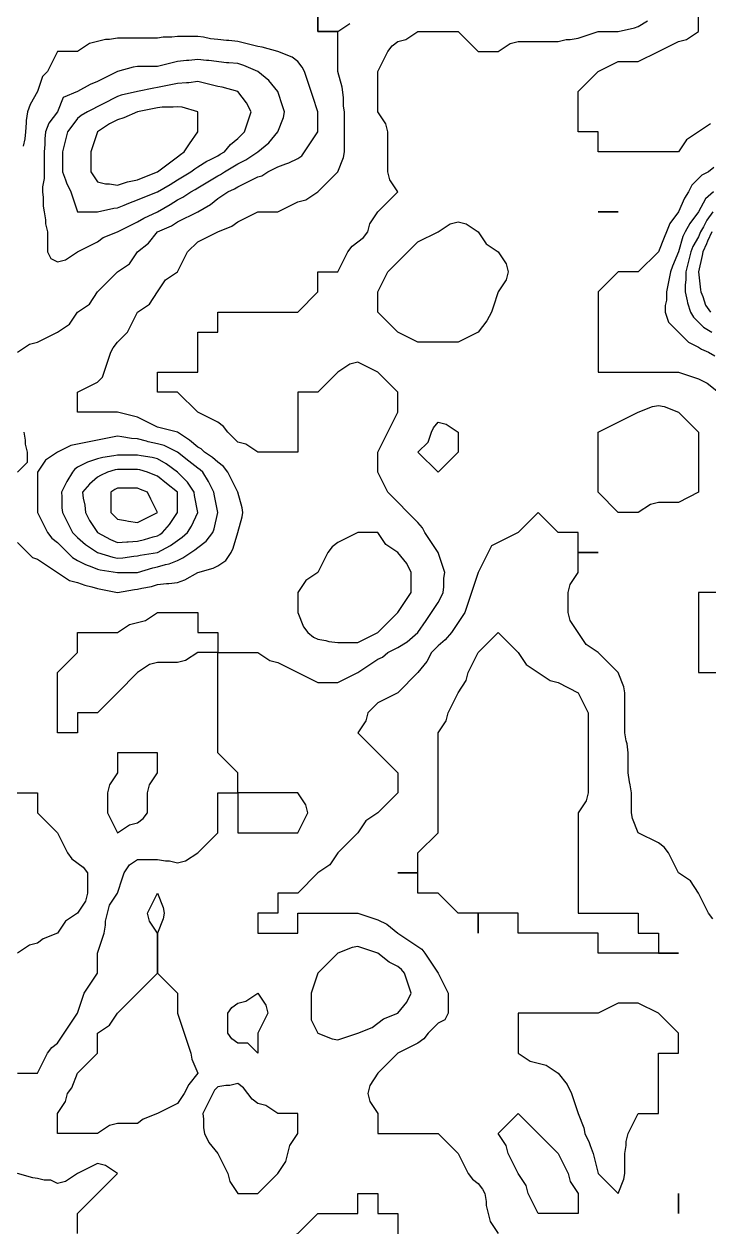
# Model space of a CAD drawing. Header units: inches. Extents: x 794995 to 811195, y 2485918 to 2508058.
# Drawn here: x 802685 to 803711, y 2498528 to 2500330 of the extents above; entities that cross this region are included whole.
import ezdxf

# ---------------------------------------------------------------- set-up
doc = ezdxf.new("R2010")
doc.units = ezdxf.units.IN
doc.header["$MEASUREMENT"] = 0
doc.layers.add('contour', color=7, linetype='Continuous')

msp = doc.modelspace()

# ---------------------------------------------------------------- linework, layer by layer
at = {"layer": 'contour'}
for points in [[(803713.2, 2500180.4), (803695.2, 2500168.4), (803677.2, 2500156.4), (803665.2, 2500138.4), (803545.2, 2500138.4), (803545.2, 2500168.4), (803515.2, 2500168.4), (803515.2, 2500228.4), (803545.2, 2500258.4), (803575.2, 2500273.4), (803605.2, 2500273.4), (803635.2, 2500288.4), (803665.2, 2500303.4), (803677.2, 2500306.4), (803695.2, 2500318.4), (803695.2, 2500348.4), (803708.5, 2500365), (803715.2, 2500378.4)], [(802675.2, 2499553.4), (802697.7, 2499530.9), (802705.2, 2499528.4), (802717.2, 2499520.4), (802753.2, 2499496.4), (802765.2, 2499493.4), (802776.1, 2499489.3), (802786.6, 2499486.9), (802795.2, 2499484.4), (802800.2, 2499483.4), (802825.2, 2499478.4), (802850.5, 2499483), (802855.2, 2499483.4), (802861.8, 2499485), (802875.9, 2499487.6), (802885.2, 2499490.4), (802898.5, 2499491.7), (802901.8, 2499491.7), (802915.2, 2499493.4), (802926.1, 2499497.5), (802945.2, 2499508.4), (802968.5, 2499515), (802975.2, 2499518.4), (802987.2, 2499526.4), (802995.2, 2499538.4), (802998.5, 2499545), (803005.2, 2499568.4), (803011.8, 2499591.7), (803012.7, 2499598.4), (803011.8, 2499605), (803005.2, 2499628.4), (802995.2, 2499648.4), (802990.2, 2499658.4), (802983.7, 2499666.9), (802975.2, 2499673.4), (802967.2, 2499680.4), (802955.2, 2499688.4), (802950.2, 2499693.4), (802945.2, 2499695.9), (802933.2, 2499706.4), (802915.2, 2499718.4), (802891.2, 2499724.4), (802885.2, 2499725.9), (802855.2, 2499740.9), (802849.2, 2499742.4), (802825.2, 2499748.4), (802765.2, 2499748.4), (802765.2, 2499778.4), (802795.2, 2499793.4), (802802.7, 2499800.9), (802805.2, 2499808.4), (802815.2, 2499838.4), (802818.5, 2499845), (802825.2, 2499853.4), (802840.2, 2499868.4), (802845.2, 2499878.4), (802855.2, 2499898.4), (802873.2, 2499910.4), (802885.2, 2499928.4), (802897.2, 2499946.4), (802915.2, 2499958.4), (802925.2, 2499978.4), (802930.2, 2499988.4), (802945.2, 2500003.4), (802975.2, 2500018.4), (802996.6, 2500026.9), (803005.2, 2500033.4), (803035.2, 2500048.4), (803065.2, 2500048.4), (803095.2, 2500063.4), (803107.2, 2500066.4), (803125.2, 2500078.4), (803155.2, 2500108.4), (803163.7, 2500129.8), (803165.2, 2500138.4), (803165.2, 2500198.4), (803163.7, 2500206.9), (803163.7, 2500219.8), (803161.8, 2500235), (803155.2, 2500258.4), (803155.2, 2500318.4), (803125.2, 2500318.4), (803125.2, 2500348.4)], [(802675.2, 2498758.4), (802705.2, 2498758.4), (802715.2, 2498778.4), (802720.2, 2498788.4), (802726.6, 2498796.9), (802735.2, 2498803.4), (802741.2, 2498812.4), (802745.2, 2498818.4), (802753.2, 2498830.4), (802765.2, 2498848.4), (802772.7, 2498870.9), (802775.2, 2498878.4), (802783.2, 2498890.4), (802795.2, 2498908.4), (802795.2, 2498938.4), (802802.7, 2498960.9), (802805.2, 2498968.4), (802807.2, 2498980.4), (802807.2, 2498986.4), (802813.2, 2499010.4), (802825.2, 2499028.4), (802832.7, 2499050.9), (802835.2, 2499058.4), (802843.2, 2499070.4), (802855.2, 2499078.4), (802885.2, 2499078.4), (802897.2, 2499076.4), (802903.2, 2499076.4), (802915.2, 2499073.4), (802927.2, 2499076.4), (802945.2, 2499088.4), (802975.2, 2499118.4), (802975.2, 2499178.4), (803005.2, 2499178.4), (803005.2, 2499208.4), (802975.2, 2499238.4), (802975.2, 2499388.4), (802945.2, 2499388.4), (802927.2, 2499376.4), (802915.2, 2499373.4), (802885.2, 2499373.4), (802873.2, 2499370.4), (802855.2, 2499358.4), (802825.2, 2499328.4), (802795.2, 2499298.4), (802765.2, 2499298.4), (802765.2, 2499268.4), (802735.2, 2499268.4), (802735.2, 2499358.4), (802765.2, 2499388.4), (802765.2, 2499418.4), (802825.2, 2499418.4), (802843.2, 2499430.4), (802855.2, 2499433.4), (802867.2, 2499436.4), (802885.2, 2499448.4), (802945.2, 2499448.4), (802945.2, 2499418.4), (802975.2, 2499418.4), (802975.2, 2499388.4), (803035.2, 2499388.4), (803053.2, 2499376.4), (803065.2, 2499373.4), (803125.2, 2499343.4), (803155.2, 2499343.4), (803185.2, 2499358.4), (803203.2, 2499370.4), (803215.2, 2499378.4), (803221.8, 2499381.7), (803230.2, 2499388.4), (803245.2, 2499395.9), (803259, 2499404.5), (803275.2, 2499418.4), (803287.2, 2499436.4), (803295.2, 2499448.4), (803299.2, 2499454.4), (803305.2, 2499463.4), (803310.6, 2499472.9), (803312.7, 2499478.4), (803313.7, 2499486.9), (803313.7, 2499499.8), (803315.2, 2499508.4), (803312.7, 2499515.9), (803305.2, 2499538.4), (803293.2, 2499556.4), (803285.2, 2499568.4), (803281.8, 2499575), (803275.2, 2499583.4), (803230.2, 2499628.4), (803225.2, 2499638.4), (803215.2, 2499658.4), (803215.2, 2499688.4), (803225.2, 2499708.4), (803235.2, 2499728.4), (803245.2, 2499748.4), (803245.2, 2499778.4), (803215.2, 2499808.4), (803185.2, 2499823.4), (803173.2, 2499820.4), (803155.2, 2499808.4), (803125.2, 2499778.4), (803095.2, 2499778.4), (803095.2, 2499748.4), (803095.2, 2499688.4), (803035.2, 2499688.4), (803017.2, 2499700.4), (803005.2, 2499703.4), (802990.2, 2499718.4), (802983.7, 2499726.9), (802975.2, 2499733.4), (802945.2, 2499748.4), (802915.2, 2499778.4), (802885.2, 2499778.4), (802885.2, 2499808.4), (802915.2, 2499808.4), (802945.2, 2499808.4), (802945.2, 2499868.4), (802975.2, 2499868.4), (802975.2, 2499898.4), (803095.2, 2499898.4), (803125.2, 2499928.4), (803125.2, 2499958.4), (803155.2, 2499958.4), (803165.2, 2499978.4), (803170.2, 2499988.4), (803176.6, 2499996.9), (803185.2, 2500003.4), (803193.7, 2500009.8), (803200.2, 2500018.4), (803203.2, 2500030.4), (803215.2, 2500048.4), (803245.2, 2500078.4), (803233.2, 2500096.4), (803230.2, 2500108.4), (803230.2, 2500168.4), (803227.2, 2500180.4), (803215.2, 2500198.4), (803215.2, 2500258.4), (803225.2, 2500278.4), (803230.2, 2500288.4), (803236.6, 2500296.9), (803245.2, 2500303.4), (803257.2, 2500306.4), (803275.2, 2500318.4), (803335.2, 2500318.4), (803365.2, 2500288.4), (803395.2, 2500288.4), (803413.2, 2500300.4), (803425.2, 2500303.4), (803485.2, 2500303.4), (803497.2, 2500306.4), (803503.2, 2500306.4), (803515.2, 2500308.4), (803522.7, 2500310.9), (803545.2, 2500318.4), (803575.2, 2500318.4), (803599.7, 2500323.8), (803605.2, 2500325.9), (803619, 2500334.5)], [(803125.2, 2500348.4), (803125.2, 2500318.4), (803155.2, 2500318.4), (803173.2, 2500330.4)], [(802675.2, 2499838.4), (802693.2, 2499850.4), (802705.2, 2499853.4), (802735.2, 2499868.4), (802753.2, 2499880.4), (802765.2, 2499898.4), (802783.2, 2499910.4), (802795.2, 2499928.4), (802825.2, 2499958.4), (802843.2, 2499970.4), (802855.2, 2499988.4), (802871.8, 2500001.7), (802885.2, 2500018.4), (802905.9, 2500027.6), (802915.2, 2500033.4), (802945.2, 2500048.4), (802964.2, 2500059.3), (802975.2, 2500068.4), (802981.2, 2500072.4), (802990.2, 2500078.4), (803000.5, 2500083), (803005.2, 2500085.9), (803035.2, 2500100.9), (803041.2, 2500102.4), (803050.2, 2500108.4), (803065.2, 2500115.9), (803077.2, 2500120.4), (803081.8, 2500121.7), (803095.2, 2500128.4), (803101.2, 2500132.4), (803105.2, 2500138.4), (803113.2, 2500150.4), (803125.2, 2500168.4), (803125.2, 2500198.4), (803117.7, 2500220.9), (803115.2, 2500228.4), (803105.2, 2500258.4), (803101.8, 2500265), (803095.2, 2500273.4), (803086.6, 2500279.8), (803065.2, 2500288.4), (803041.8, 2500295), (803035.2, 2500295.9), (803025.2, 2500298.4), (803017.2, 2500300.4), (803005.2, 2500303.4), (802991.8, 2500305), (802988.5, 2500305), (802975.2, 2500306.4), (802964.2, 2500307.5), (802953.7, 2500309.8), (802945.2, 2500310.9), (802915.2, 2500310.9), (802906.6, 2500309.8), (802893.7, 2500309.8), (802885.2, 2500308.4), (802825.2, 2500308.4), (802813.2, 2500306.4), (802807.2, 2500306.4), (802783.2, 2500300.4), (802765.2, 2500288.4), (802735.2, 2500288.4), (802725.2, 2500268.4), (802720.2, 2500258.4), (802712.7, 2500250.9), (802705.2, 2500228.4), (802694.2, 2500209.3), (802690.2, 2500198.4), (802688.5, 2500185), (802688.5, 2500181.7), (802687.2, 2500168.4), (802686.1, 2500157.5), (802683.7, 2500146.9)], [(803718.5, 2500115), (803710.2, 2500108.4), (803700.2, 2500103.4), (803695.2, 2500098.4), (803685.2, 2500088.4), (803680.2, 2500078.4), (803674.4, 2500069.1), (803665.2, 2500048.4), (803652.3, 2500031.2), (803647.2, 2500018.4), (803643.7, 2500009.8), (803635.2, 2499988.4), (803605.2, 2499958.4), (803575.2, 2499958.4), (803545.2, 2499928.4), (803545.2, 2499808.4), (803665.2, 2499808.4), (803687.7, 2499800.9), (803695.2, 2499798.4), (803708.5, 2499791.7), (803725.2, 2499778.4)], [(803717.7, 2500078.4), (803705.7, 2500067.8), (803695.2, 2500048.4), (803682.5, 2500031), (803675.2, 2500018.4), (803671.8, 2500011.7), (803665.2, 2499988.4), (803656.6, 2499966.9), (803653.2, 2499958.4), (803647.2, 2499928.4), (803647.2, 2499916.4), (803645.2, 2499908.4), (803645.2, 2499898.4), (803650.2, 2499883.4), (803680.2, 2499853.4), (803695.2, 2499845.9), (803699.8, 2499843), (803710.2, 2499838.4), (803719.7, 2499832.9)], [(803716.6, 2500048.4), (803707.7, 2500035.9), (803702.7, 2500025.9), (803698.5, 2500018.4), (803697.5, 2500016.1), (803695.2, 2500010.9), (803687, 2499996.5), (803683.9, 2499988.4), (803676.4, 2499958.4), (803676.4, 2499947.1), (803675.2, 2499938.4), (803675.2, 2499928.4), (803678.5, 2499915), (803679, 2499912.2), (803683.2, 2499898.4), (803687.7, 2499890.9), (803702.7, 2499875.9), (803715.2, 2499868.4)], [(803715.2, 2500018.4), (803709, 2500004.5), (803707.2, 2500000.4), (803701.8, 2499988.4), (803700.6, 2499982.9), (803695.2, 2499958.4), (803698.3, 2499931.5), (803698.9, 2499928.4), (803701.8, 2499921.7), (803705.7, 2499908.9), (803713.2, 2499898.4)], [(802675.2, 2499658.4), (802690.2, 2499673.4), (802690.2, 2499688.4), (802687.2, 2499700.4), (802687.2, 2499706.4), (802685.2, 2499718.4)], [(803716.6, 2498989.8), (803710.2, 2498998.4), (803705.2, 2499008.4), (803695.2, 2499028.4), (803683.2, 2499046.4), (803665.2, 2499058.4), (803655.2, 2499078.4), (803650.2, 2499088.4), (803643.7, 2499096.9), (803635.2, 2499103.4), (803605.2, 2499118.4), (803596.6, 2499139.8), (803595.2, 2499148.4), (803595.2, 2499178.4), (803593.2, 2499190.4), (803591.8, 2499195), (803590.2, 2499208.4), (803590.2, 2499238.4), (803588.5, 2499251.7), (803587.2, 2499256.4), (803585.2, 2499268.4), (803585.2, 2499328.4), (803583.7, 2499336.9), (803575.2, 2499358.4), (803545.2, 2499388.4), (803527.2, 2499400.4), (803503.2, 2499436.4), (803500.2, 2499448.4), (803500.2, 2499478.4), (803503.2, 2499490.4), (803515.2, 2499508.4), (803515.2, 2499538.4), (803545.2, 2499538.4), (803515.2, 2499538.4), (803515.2, 2499568.4), (803485.2, 2499568.4), (803455.2, 2499598.4), (803425.2, 2499568.4), (803395.2, 2499553.4), (803385.2, 2499548.4), (803380.2, 2499538.4), (803375.2, 2499528.4), (803365.2, 2499508.4), (803357.7, 2499485.9), (803355.2, 2499478.4), (803345.2, 2499448.4), (803341.2, 2499442.4), (803335.2, 2499433.4), (803329.2, 2499424.4), (803325.2, 2499418.4), (803316.1, 2499407.5), (803305.2, 2499398.4), (803300.2, 2499393.4), (803295.2, 2499388.4), (803288.5, 2499375), (803275.2, 2499358.4), (803245.2, 2499328.4), (803215.2, 2499313.4), (803200.2, 2499298.4), (803197.2, 2499286.4), (803185.2, 2499268.4), (803245.2, 2499208.4), (803245.2, 2499178.4), (803215.2, 2499148.4), (803197.2, 2499136.4), (803185.2, 2499118.4), (803155.2, 2499088.4), (803143.2, 2499070.4), (803125.2, 2499058.4), (803095.2, 2499028.4), (803065.2, 2499028.4), (803065.2, 2498998.4), (803035.2, 2498998.4), (803035.2, 2498968.4), (803095.2, 2498968.4), (803095.2, 2498998.4), (803185.2, 2498998.4), (803207.7, 2498990.9), (803215.2, 2498988.4), (803228.5, 2498981.7), (803245.2, 2498968.4), (803263.2, 2498956.4), (803281.2, 2498944.4), (803285.2, 2498938.4), (803293.2, 2498926.4), (803305.2, 2498908.4), (803315.2, 2498888.4), (803320.2, 2498878.4), (803320.2, 2498848.4), (803315.2, 2498838.4), (803305.2, 2498833.4), (803290.2, 2498818.4), (803283.7, 2498809.8), (803275.2, 2498803.4), (803245.2, 2498788.4), (803215.2, 2498758.4), (803203.2, 2498740.4), (803200.2, 2498728.4), (803203.2, 2498716.4), (803215.2, 2498698.4), (803215.2, 2498668.4), (803305.2, 2498668.4), (803335.2, 2498638.4), (803345.2, 2498618.4), (803350.2, 2498608.4), (803356.6, 2498599.8), (803365.2, 2498593.4), (803371.8, 2498585), (803375.2, 2498578.4), (803377.2, 2498566.4), (803377.2, 2498560.4), (803383.2, 2498536.4), (803395.2, 2498518.4)], [(803725.2, 2499478.4), (803695.2, 2499478.4), (803695.2, 2499448.4), (803695.2, 2499358.4), (803725.2, 2499358.4)], [(802645.2, 2499178.4), (802705.2, 2499178.4), (802705.2, 2499148.4), (802735.2, 2499118.4), (802745.2, 2499098.4), (802750.2, 2499088.4), (802756.6, 2499079.8), (802773.7, 2499066.9), (802780.2, 2499058.4), (802780.2, 2499028.4), (802777.2, 2499016.4), (802765.2, 2498998.4), (802747.2, 2498986.4), (802735.2, 2498968.4), (802713.7, 2498959.8), (802705.2, 2498953.4), (802693.2, 2498950.4), (802675.2, 2498938.4)], [(802765.2, 2498518.4), (802765.2, 2498548.4), (802795.2, 2498578.4), (802825.2, 2498608.4), (802807.2, 2498620.4), (802795.2, 2498623.4), (802765.2, 2498608.4), (802747.2, 2498596.4), (802735.2, 2498593.4), (802725.2, 2498598.4), (802715.2, 2498598.4), (802705.2, 2498600.9), (802698.5, 2498601.7), (802675.2, 2498608.4)]]:
    msp.add_lwpolyline(points, dxfattribs=at)
for points in [[(802735.2, 2499973.4), (802747.2, 2499976.4), (802765.2, 2499988.4), (802795.2, 2500003.4), (802803.7, 2500009.8), (802825.2, 2500018.4), (802855.2, 2500033.4), (802864.4, 2500039.1), (802885.2, 2500048.4), (802903.9, 2500059.6), (802915.2, 2500066.4), (802923.2, 2500070.4), (802935.2, 2500078.4), (802941.4, 2500082.1), (802945.2, 2500084.4), (802975.2, 2500102.4), (802979.2, 2500104.4), (802985.2, 2500108.4), (803005.2, 2500120.4), (803017.2, 2500126.4), (803035.2, 2500138.4), (803051.8, 2500151.7), (803065.2, 2500168.4), (803073.7, 2500189.8), (803075.2, 2500198.4), (803072.7, 2500205.9), (803065.2, 2500228.4), (803051.8, 2500245), (803035.2, 2500258.4), (803014.4, 2500267.6), (803005.2, 2500270.4), (802991.8, 2500271.7), (802988.5, 2500271.7), (802961.8, 2500275), (802958.5, 2500275), (802945.2, 2500276.4), (802931.8, 2500275), (802928.5, 2500275), (802915.2, 2500273.4), (802903.2, 2500270.4), (802895.2, 2500268.4), (802885.2, 2500265.9), (802855.2, 2500265.9), (802848.5, 2500265), (802825.2, 2500258.4), (802795.2, 2500243.4), (802784.2, 2500239.3), (802765.2, 2500228.4), (802743.7, 2500219.8), (802735.2, 2500198.4), (802722.3, 2500181.2), (802717.2, 2500168.4), (802716.1, 2500157.5), (802716.1, 2500149.3), (802715.2, 2500138.4), (802715.2, 2500098.4), (802712.7, 2500085.9), (802712.7, 2500078.4), (802713.7, 2500069.8), (802713.7, 2500056.9), (802715.2, 2500048.4), (802717.2, 2500036.4), (802717.2, 2500030.4), (802720.2, 2500018.4), (802720.2, 2499988.4), (802725.2, 2499978.4)], [(802855.2, 2500066.4), (802863.7, 2500069.8), (802885.2, 2500078.4), (802903.9, 2500089.6), (802915.2, 2500096.4), (802935.2, 2500108.4), (802940.9, 2500112.6), (802945.2, 2500115.9), (802959, 2500124.5), (802963.2, 2500126.4), (802975.2, 2500132.4), (802978.9, 2500134.6), (802985.2, 2500138.4), (802994.2, 2500149.3), (803005.2, 2500158.4), (803010.2, 2500163.4), (803015.2, 2500168.4), (803025.2, 2500198.4), (803018.5, 2500211.7), (803005.2, 2500228.4), (802981.8, 2500235), (802975.2, 2500235.9), (802965.2, 2500238.4), (802957.2, 2500240.4), (802945.2, 2500243.4), (802931.8, 2500241.7), (802928.5, 2500241.7), (802915.2, 2500240.4), (802905.2, 2500238.4), (802892.7, 2500235.9), (802885.2, 2500234.4), (802879.7, 2500233.8), (802855.2, 2500228.4), (802830.6, 2500222.9), (802825.2, 2500220.9), (802780.2, 2500198.4), (802770.6, 2500192.9), (802765.2, 2500188.4), (802756.6, 2500176.9), (802750.2, 2500168.4), (802747.2, 2500156.4), (802745.2, 2500148.4), (802742.7, 2500138.4), (802742.7, 2500108.4), (802747.2, 2500096.4), (802748.5, 2500091.7), (802755.2, 2500078.4), (802757.7, 2500070.9), (802765.2, 2500048.4), (802795.2, 2500048.4), (802819.7, 2500053.8), (802825.2, 2500054.4), (802835.2, 2500058.4), (802842.3, 2500061.2)], [(802855.2, 2500096.4), (802863.7, 2500099.8), (802885.2, 2500108.4), (802915.2, 2500130.9), (802919.4, 2500134.1), (802925.2, 2500138.4), (802933.2, 2500150.4), (802945.2, 2500168.4), (802945.2, 2500198.4), (802921.8, 2500205), (802915.2, 2500205.9), (802908.5, 2500205), (802891.8, 2500205), (802885.2, 2500204.4), (802880.2, 2500203.4), (802855.2, 2500198.4), (802834.4, 2500189.1), (802825.2, 2500186.4), (802813.2, 2500180.4), (802795.2, 2500168.4), (802787.7, 2500145.9), (802785.2, 2500138.4), (802785.2, 2500108.4), (802789.2, 2500102.4), (802795.2, 2500093.4), (802807.2, 2500090.4), (802813.2, 2500090.4), (802825.2, 2500088.4), (802840.2, 2500093.4)], [(803575.2, 2500048.4), (803545.2, 2500048.4)], [(803365.2, 2499868.4), (803335.2, 2499853.4), (803275.2, 2499853.4), (803245.2, 2499868.4), (803215.2, 2499898.4), (803215.2, 2499928.4), (803225.2, 2499948.4), (803230.2, 2499958.4), (803245.2, 2499973.4), (803260.2, 2499988.4), (803275.2, 2500003.4), (803305.2, 2500018.4), (803323.2, 2500030.4), (803335.2, 2500033.4), (803347.2, 2500030.4), (803365.2, 2500018.4), (803377.2, 2500000.4), (803395.2, 2499988.4), (803407.2, 2499970.4), (803410.2, 2499958.4), (803407.2, 2499946.4), (803395.2, 2499928.4), (803387.7, 2499905.9), (803385.2, 2499898.4), (803378.5, 2499885)], [(803605.2, 2499598.4), (803575.2, 2499598.4), (803545.2, 2499628.4), (803545.2, 2499718.4), (803575.2, 2499733.4), (803605.2, 2499748.4), (803626.6, 2499756.9), (803635.2, 2499758.4), (803643.7, 2499756.9), (803665.2, 2499748.4), (803695.2, 2499718.4), (803695.2, 2499628.4), (803665.2, 2499613.4), (803635.2, 2499613.4), (803623.2, 2499610.4)], [(803305.2, 2499658.4), (803275.2, 2499688.4), (803290.2, 2499703.4), (803295.2, 2499718.4), (803298.5, 2499725), (803305.2, 2499733.4), (803317.2, 2499730.4), (803335.2, 2499718.4), (803335.2, 2499688.4)], [(802915.2, 2499526.4), (802923.2, 2499530.4), (802935.2, 2499538.4), (802941.2, 2499542.4), (802945.2, 2499545.9), (802958, 2499555.5), (802967.7, 2499568.4), (802969.7, 2499573.8), (802975.2, 2499598.4), (802970.2, 2499623.4), (802969.2, 2499628.4), (802963.2, 2499640.4), (802961.3, 2499644.5), (802952.7, 2499658.4), (802948.7, 2499661.9), (802945.2, 2499664.4), (802931.8, 2499675), (802915.2, 2499688.4), (802895.2, 2499698.4), (802885.2, 2499701.2), (802871, 2499704.2), (802868.5, 2499705), (802855.2, 2499708.4), (802845.9, 2499709.1), (802831.8, 2499711.7), (802825.2, 2499712.4), (802817.7, 2499710.9), (802805.2, 2499708.4), (802795.2, 2499706.4), (802765.2, 2499700.4), (802755.2, 2499698.4), (802735.2, 2499688.4), (802717.2, 2499676.4), (802705.2, 2499658.4), (802705.2, 2499598.4), (802715.2, 2499578.4), (802720.2, 2499568.4), (802726.6, 2499559.8), (802735.2, 2499553.4), (802757.7, 2499530.9), (802765.2, 2499526.4), (802777.2, 2499520.4), (802786.6, 2499516.9), (802795.2, 2499513.4), (802799.2, 2499512.4), (802825.2, 2499508.4), (802855.2, 2499508.4), (802878.1, 2499515.4), (802885.2, 2499516.9), (802897.2, 2499520.4), (802902.3, 2499521.2)], [(802855.2, 2499533.4), (802859.2, 2499534.4), (802885.2, 2499538.4), (802904.6, 2499548.9), (802915.2, 2499556.4), (802922.2, 2499561.3), (802930.2, 2499568.4), (802935.9, 2499577.6), (802945.2, 2499598.4), (802940.5, 2499623.7), (802940.2, 2499628.4), (802930.2, 2499643.4), (802915.2, 2499658.4), (802897.8, 2499671), (802885.2, 2499678.4), (802877.2, 2499680.4), (802860.6, 2499682.9), (802855.2, 2499684.1), (802825.2, 2499684.1), (802819.7, 2499682.9), (802803.2, 2499680.4), (802795.2, 2499678.4), (802780.2, 2499673.4), (802765.2, 2499665.9), (802760.9, 2499662.6), (802757.7, 2499658.4), (802749, 2499644.5), (802747.2, 2499640.4), (802741.2, 2499628.4), (802741.8, 2499621.7), (802741.8, 2499605), (802742.7, 2499598.4), (802757.7, 2499568.4), (802765.2, 2499560.9), (802777.2, 2499550.4), (802795.2, 2499538.4), (802818.1, 2499531.3), (802825.2, 2499529.8), (802833.2, 2499530.4), (802849.7, 2499532.9)], [(802885.2, 2499563.4), (802888.3, 2499565.2), (802892.7, 2499568.4), (802903.2, 2499580.4), (802915.2, 2499598.4), (802915.2, 2499628.4), (802898.5, 2499641.7), (802885.2, 2499652.4), (802880.9, 2499654.1), (802870.2, 2499658.4), (802858.7, 2499661.9), (802855.2, 2499662.6), (802825.2, 2499662.6), (802821.6, 2499661.9), (802810.2, 2499658.4), (802799.8, 2499653.7), (802795.2, 2499650.9), (802783.2, 2499640.4), (802772.7, 2499628.4), (802773.7, 2499619.8), (802776.1, 2499609.3), (802777.2, 2499598.4), (802783.2, 2499586.4), (802795.2, 2499568.4), (802814.6, 2499557.8), (802825.2, 2499553.4), (802839, 2499554.5), (802841.3, 2499554.5), (802855.2, 2499555.5), (802865.7, 2499557.8), (802878.5, 2499561.7)], [(802855.2, 2499583.4), (802885.2, 2499598.4), (802875.2, 2499618.4), (802870.2, 2499628.4), (802859.4, 2499632.6), (802855.2, 2499634.4), (802825.2, 2499634.4), (802821.2, 2499632.4), (802815.2, 2499628.4), (802815.2, 2499598.4), (802820.2, 2499593.4), (802825.2, 2499588.4), (802837.2, 2499586.4), (802841.8, 2499585)], [(803185.2, 2499403.4), (803215.2, 2499418.4), (803245.2, 2499448.4), (803257.2, 2499466.4), (803265.2, 2499478.4), (803265.2, 2499508.4), (803258.5, 2499521.7), (803245.2, 2499538.4), (803227.2, 2499550.4), (803215.2, 2499568.4), (803185.2, 2499568.4), (803155.2, 2499553.4), (803146.6, 2499546.9), (803140.2, 2499538.4), (803135.2, 2499528.4), (803125.2, 2499508.4), (803107.2, 2499496.4), (803095.2, 2499478.4), (803095.2, 2499448.4), (803103.7, 2499426.9), (803110.2, 2499418.4), (803118.5, 2499411.7), (803125.2, 2499408.4), (803137.2, 2499406.4), (803141.8, 2499405), (803155.2, 2499403.4)], [(803665.2, 2498938.4), (803545.2, 2498938.4), (803545.2, 2498968.4), (803425.2, 2498968.4), (803425.2, 2498998.4), (803365.2, 2498998.4), (803365.2, 2498968.4), (803365.2, 2498998.4), (803335.2, 2498998.4), (803305.2, 2499028.4), (803275.2, 2499028.4), (803275.2, 2499058.4), (803245.2, 2499058.4), (803275.2, 2499058.4), (803275.2, 2499088.4), (803305.2, 2499118.4), (803305.2, 2499268.4), (803317.2, 2499286.4), (803320.2, 2499298.4), (803325.2, 2499308.4), (803335.2, 2499328.4), (803347.2, 2499346.4), (803350.2, 2499358.4), (803355.2, 2499368.4), (803365.2, 2499388.4), (803395.2, 2499418.4), (803425.2, 2499388.4), (803437.2, 2499370.4), (803473.2, 2499346.4), (803485.2, 2499343.4), (803515.2, 2499328.4), (803525.2, 2499308.4), (803530.2, 2499298.4), (803530.2, 2499178.4), (803527.2, 2499166.4), (803515.2, 2499148.4), (803515.2, 2498998.4), (803605.2, 2498998.4), (803605.2, 2498968.4), (803635.2, 2498968.4), (803635.2, 2498938.4)], [(802855.2, 2499133.4), (802863.7, 2499139.8), (802870.2, 2499148.4), (802870.2, 2499178.4), (802873.2, 2499190.4), (802885.2, 2499208.4), (802885.2, 2499238.4), (802825.2, 2499238.4), (802825.2, 2499208.4), (802813.2, 2499190.4), (802810.2, 2499178.4), (802810.2, 2499148.4), (802815.2, 2499138.4), (802825.2, 2499118.4), (802843.2, 2499130.4)], [(803095.2, 2499118.4), (803105.2, 2499138.4), (803110.2, 2499148.4), (803107.2, 2499160.4), (803095.2, 2499178.4), (803005.2, 2499178.4), (803005.2, 2499148.4), (803005.2, 2499118.4)], [(802795.2, 2498668.4), (802735.2, 2498668.4), (802735.2, 2498698.4), (802747.2, 2498716.4), (802750.2, 2498728.4), (802756.6, 2498736.9), (802765.2, 2498758.4), (802795.2, 2498788.4), (802795.2, 2498818.4), (802813.2, 2498830.4), (802825.2, 2498848.4), (802855.2, 2498878.4), (802885.2, 2498908.4), (802885.2, 2498968.4), (802873.2, 2498986.4), (802870.2, 2498998.4), (802875.2, 2499008.4), (802885.2, 2499028.4), (802893.7, 2499006.9), (802895.2, 2498998.4), (802893.7, 2498989.8), (802885.2, 2498968.4), (802885.2, 2498908.4), (802915.2, 2498878.4), (802915.2, 2498848.4), (802922.7, 2498825.9), (802925.2, 2498818.4), (802935.2, 2498788.4), (802936.6, 2498779.8), (802945.2, 2498758.4), (802931.8, 2498741.7), (802925.2, 2498728.4), (802921.2, 2498722.4), (802915.2, 2498713.4), (802885.2, 2498698.4), (802863.7, 2498689.8), (802855.2, 2498683.4), (802825.2, 2498683.4), (802813.2, 2498680.4)], [(803155.2, 2498808.4), (803162.7, 2498810.9), (803185.2, 2498818.4), (803206.6, 2498826.9), (803215.2, 2498833.4), (803223.7, 2498839.8), (803245.2, 2498848.4), (803258.5, 2498865), (803265.2, 2498878.4), (803255.2, 2498908.4), (803250.6, 2498913.8), (803245.2, 2498918.4), (803231.8, 2498925), (803215.2, 2498938.4), (803192.7, 2498945.9), (803185.2, 2498948.4), (803176.6, 2498946.9), (803155.2, 2498938.4), (803125.2, 2498908.4), (803117.7, 2498885.9), (803115.2, 2498878.4), (803115.2, 2498838.4), (803125.2, 2498818.4), (803146.6, 2498809.8)], [(803035.2, 2498788.4), (803020.2, 2498803.4), (803005.2, 2498803.4), (802996.6, 2498809.8), (802990.2, 2498818.4), (802990.2, 2498848.4), (802996.6, 2498856.9), (803005.2, 2498863.4), (803017.2, 2498866.4), (803035.2, 2498878.4), (803047.2, 2498860.4), (803050.2, 2498848.4), (803045.2, 2498838.4), (803035.2, 2498818.4)], [(803575.2, 2498578.4), (803583.7, 2498599.8), (803585.2, 2498608.4), (803585.2, 2498638.4), (803587.2, 2498650.4), (803587.2, 2498656.4), (803590.2, 2498668.4), (803595.2, 2498678.4), (803605.2, 2498698.4), (803635.2, 2498698.4), (803635.2, 2498788.4), (803665.2, 2498788.4), (803665.2, 2498818.4), (803635.2, 2498848.4), (803605.2, 2498863.4), (803575.2, 2498863.4), (803545.2, 2498848.4), (803425.2, 2498848.4), (803425.2, 2498818.4), (803425.2, 2498788.4), (803443.2, 2498776.4), (803467.2, 2498770.4), (803485.2, 2498758.4), (803498.5, 2498741.7), (803505.2, 2498728.4), (803507.7, 2498720.9), (803515.2, 2498698.4), (803523.7, 2498676.9), (803525.2, 2498668.4), (803531.8, 2498655), (803533.2, 2498650.4), (803537.7, 2498638.4), (803539.2, 2498632.4), (803545.2, 2498608.4)], [(803035.2, 2498578.4), (803065.2, 2498608.4), (803077.2, 2498626.4), (803083.2, 2498650.4), (803095.2, 2498668.4), (803095.2, 2498698.4), (803065.2, 2498698.4), (803047.2, 2498710.4), (803035.2, 2498713.4), (803026.6, 2498719.8), (803013.7, 2498736.9), (803005.2, 2498743.4), (802993.2, 2498740.4), (802987.2, 2498740.4), (802975.2, 2498738.4), (802970.5, 2498733), (802967.7, 2498728.4), (802952.7, 2498698.4), (802953.7, 2498689.8), (802953.7, 2498676.9), (802955.2, 2498668.4), (802961.8, 2498655), (802975.2, 2498638.4), (802985.2, 2498618.4), (802990.2, 2498608.4), (802993.2, 2498596.4), (803005.2, 2498578.4)], [(803515.2, 2498548.4), (803455.2, 2498548.4), (803445.2, 2498568.4), (803440.2, 2498578.4), (803437.2, 2498590.4), (803425.2, 2498608.4), (803415.2, 2498628.4), (803410.2, 2498638.4), (803407.2, 2498650.4), (803395.2, 2498668.4), (803425.2, 2498698.4), (803485.2, 2498638.4), (803495.2, 2498618.4), (803500.2, 2498608.4), (803503.2, 2498596.4), (803515.2, 2498578.4)], [(803155.2, 2498368.4), (803065.2, 2498368.4), (803005.2, 2498428.4), (803005.2, 2498458.4), (803017.2, 2498476.4), (803020.2, 2498488.4), (803035.2, 2498503.4), (803065.2, 2498503.4), (803095.2, 2498518.4), (803125.2, 2498548.4), (803155.2, 2498548.4), (803185.2, 2498548.4), (803185.2, 2498578.4), (803215.2, 2498578.4), (803215.2, 2498548.4), (803245.2, 2498548.4), (803245.2, 2498458.4), (803275.2, 2498458.4), (803245.2, 2498458.4), (803245.2, 2498428.4), (803215.2, 2498428.4), (803185.2, 2498398.4)], [(803665.2, 2498548.4), (803665.2, 2498578.4)]]:
    msp.add_lwpolyline(points, close=True, dxfattribs=at)

doc.saveas('drawing.dxf')
